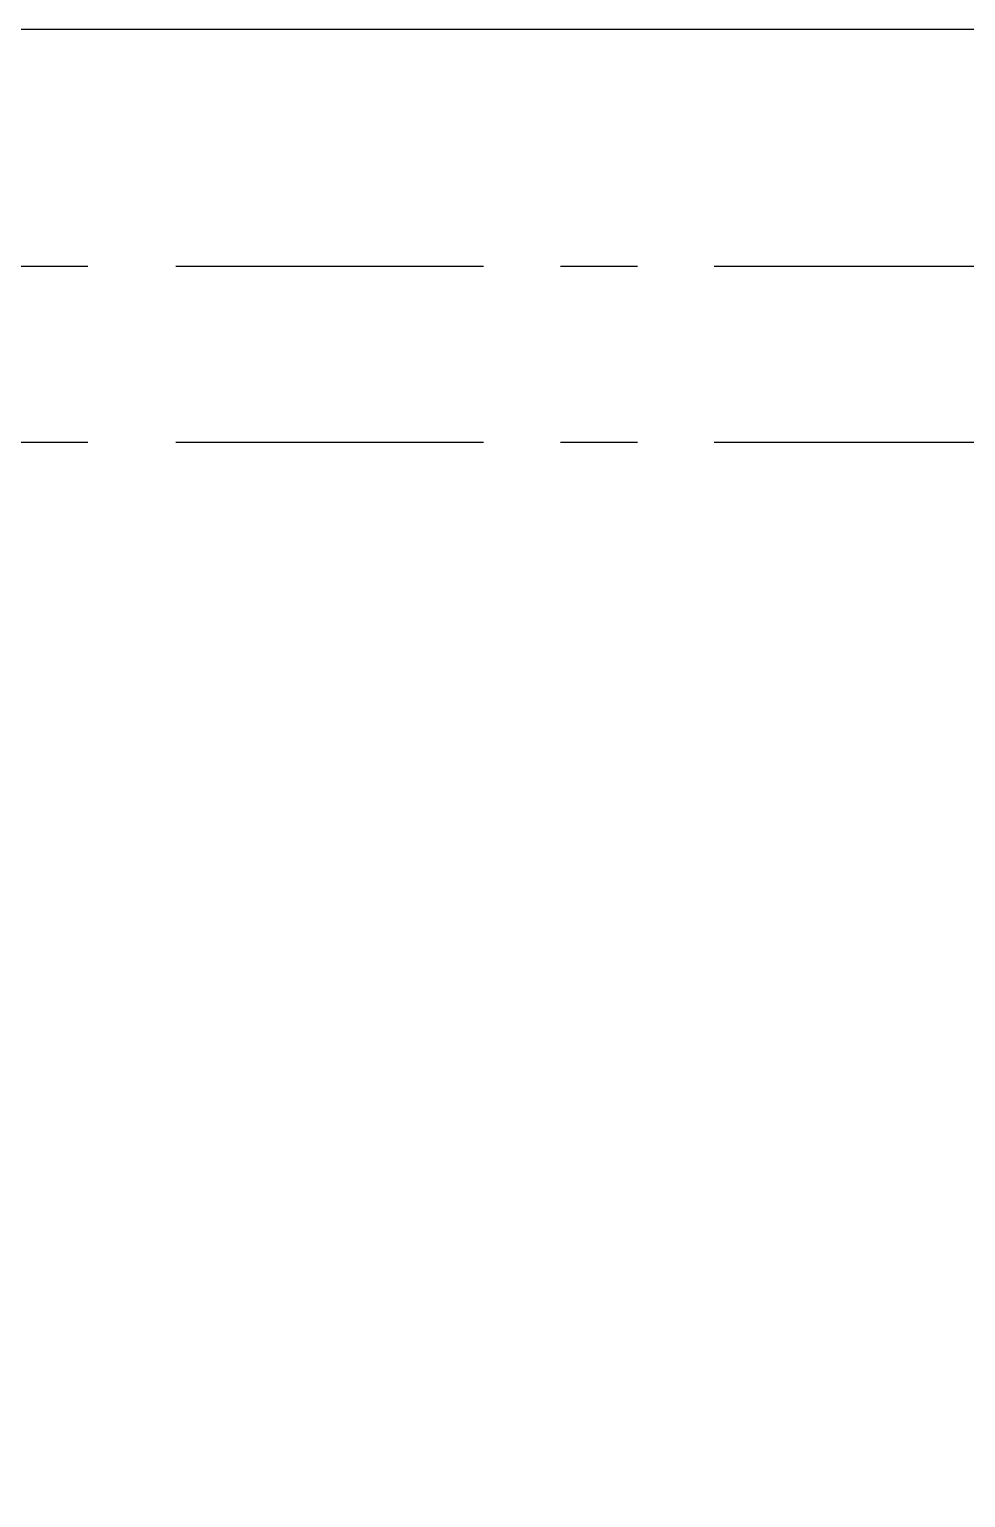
# Model space of a CAD drawing. Header units: millimetres. Extents: x -4391136 to -1798569, y -886572 to -291056.
# Drawn here: x -2195792 to -2195260, y -381690 to -380856 of the extents above; entities that cross this region are included whole.
import ezdxf

# ---------------------------------------------------------------- set-up
doc = ezdxf.new("R2010")
doc.units = ezdxf.units.MM
doc.linetypes.add('TA_GL_000.70000', pattern=[1.925, 0.7, -0.175, 0.175, -0.175, 0.7])
for name, color, linetype in [('000 - 0_SYM_DWG_GRIDLINE_MAIN_COLOR_251', 7, 'Continuous'), ('000 - 0_SYM_DWG_LEVEL_TEXT', 7, 'Continuous'), ('_PP-Dim', 7, 'Continuous')]:
    doc.layers.add(name, color=color, linetype=linetype)
doc.styles.add('Arial_1', font='arial.ttf', dxfattribs={"height": 1999.999999999997})
doc.styles.add('TA', font='', dxfattribs={"height": 4.5})
doc.styles.get('TA').set_extended_font_data('Cordia New')

# ---------------------------------------------------------------- blocks, each defined once
blk = doc.blocks.new('A$Cbc3bdfda')
at = {"layer": '_PP-Dim', "color": 7}
blk.add_lwpolyline([(0, -400), (775, -400), (775, 0), (0, 0)], close=True, dxfattribs=at)
blk = doc.blocks.new('*U2929')
at = {"layer": '000 - 0_SYM_DWG_GRIDLINE_MAIN_COLOR_251', "color": 7, "linetype": 'ByBlock', "ltscale": 5}
blk.add_line((13.99999999999999, 0), (-19.00000000002555, -3.538035670096457e-14), dxfattribs=at)
at = {"color": 7, "style": 'TA', "flags": 1}
blk.add_attdef('LOCATION', (5.999999999999999, -6.000000000000001), '', height=4.5, rotation=270, dxfattribs=at)
blk = doc.blocks.new('*U2487')
at = {"layer": '000 - 0_SYM_DWG_GRIDLINE_MAIN_COLOR_251', "color": 7}
blk.add_lwpolyline([(-99.00000000003801, -12.99999999999999), (-39.00000000001211, -13), (-34.5, 0), (-30, 0)], dxfattribs=at)
at = {"layer": '000 - 0_SYM_DWG_LEVEL_TEXT', "color": 7, "style": 'Arial_1'}
for tag, p in [('LV_NAME_1', (-94.77533127269412, -1.07506285255584)), ('LV_NAME_2', (-94.78672727880273, -6.165310437460166)), ('LV_NAME_3', (-94.79812328491134, -11.25555802236448))]:
    blk.add_attdef(tag, p, '', height=3, dxfattribs=at)
blk = doc.blocks.new('*U2488')
at = {"layer": '000 - 0_SYM_DWG_GRIDLINE_MAIN_COLOR_251', "color": 7}
blk.add_lwpolyline([(-99.00000000004599, -21.88273179275915), (-39.00000000003871, -21.88273179275915), (-34.5, 0), (-30, 0)], dxfattribs=at)
at = {"layer": '000 - 0_SYM_DWG_LEVEL_TEXT', "color": 7, "style": 'Arial_1'}
for tag, p in [('LV_NAME_1', (-94.77533127270209, -9.957794645314994)), ('LV_NAME_2', (-94.7867272788107, -15.04804223021931)), ('LV_NAME_3', (-94.79812328491931, -20.13828981512363))]:
    blk.add_attdef(tag, p, '', height=3, dxfattribs=at)
blk = doc.blocks.new('W-1-PP17-ENT2_REV00_20260609-101754_SEC_C1_DIMS')
at = {"color": 7, "xscale": 25, "yscale": 25, "zscale": 25}
for name, p in [('*U2487', (0, 114839.9999999935)), ('*U2488', (0, 114739.9999999937))]:
    blk.add_blockref(name, p, dxfattribs=at)
at = {"layer": '000 - 0_SYM_DWG_GRIDLINE_MAIN_COLOR_251', "color": 7, "linetype": 'TA_GL_000.70000', "xscale": 50, "yscale": 50, "zscale": 50, "rotation": 180}
for p in [(0, 114839.9999999935), (0, 114739.9999999937)]:
    blk.add_blockref('*U2929', p, dxfattribs=at)

msp = doc.modelspace()

# ---------------------------------------------------------------- block references
at = {"color": 7}
msp.add_blockref('W-1-PP17-ENT2_REV00_20260609-101754_SEC_C1_DIMS', (-2195008.990485291, -495830.4466722279), dxfattribs=at)
at = {"layer": '_PP-Dim', "color": 7, "xscale": 25, "yscale": 25, "zscale": 25}
msp.add_blockref('A$Cbc3bdfda', (-2206636.799208287, -380855.881048656), dxfattribs=at)

doc.saveas('drawing.dxf')
